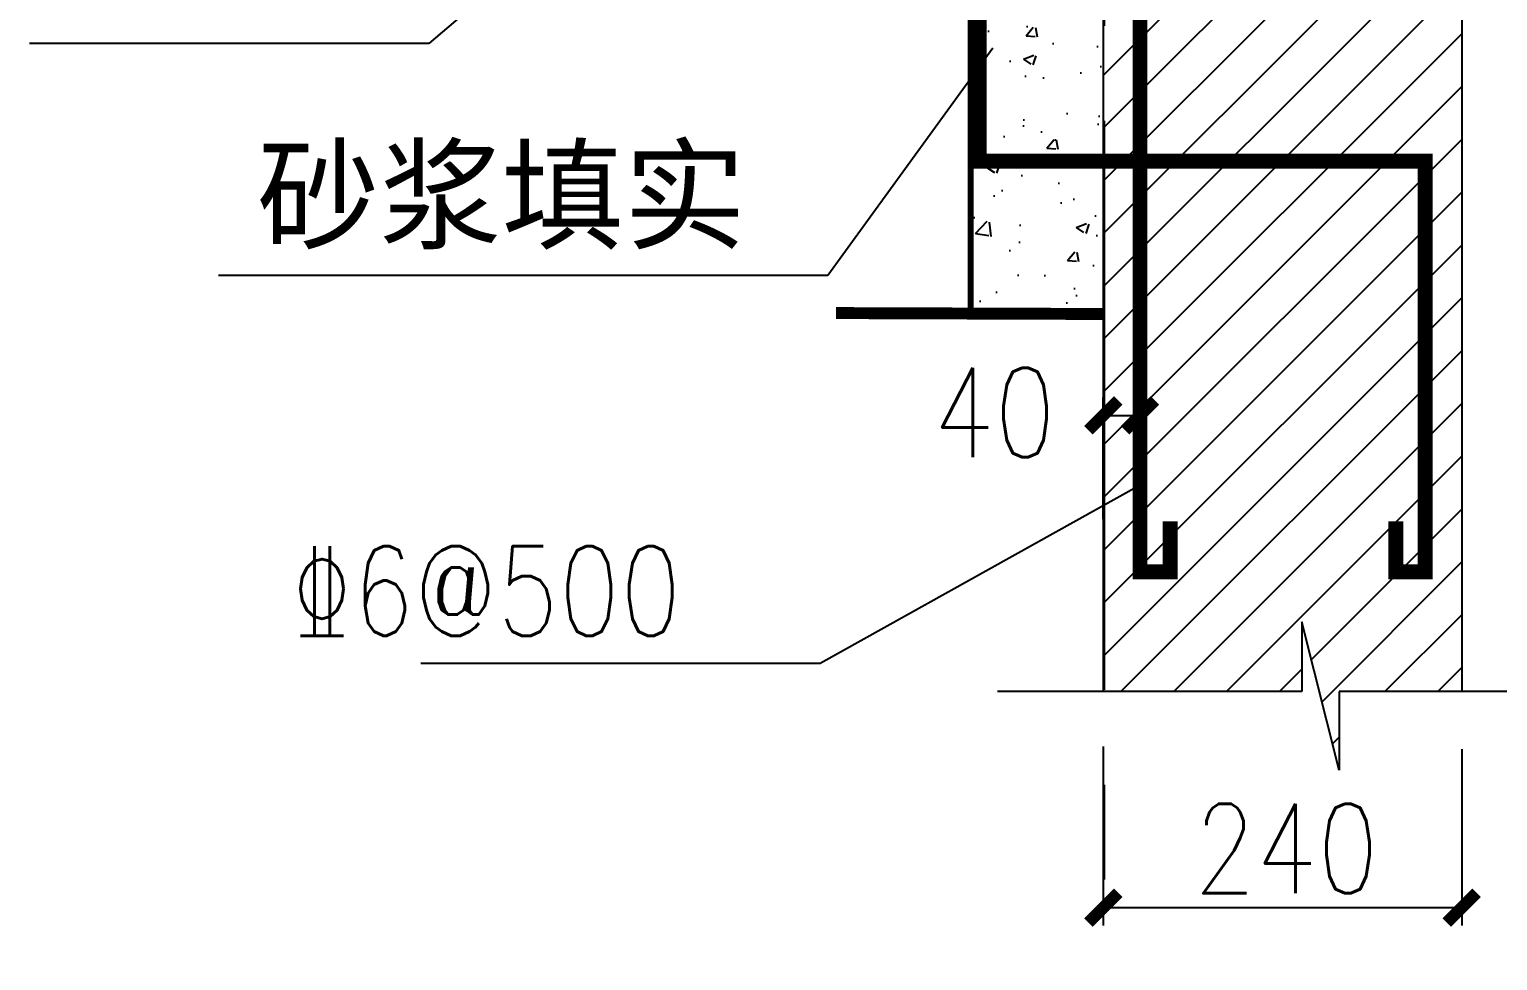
# Model space of a CAD drawing. Header units: millimetres. Extents: x 4533265 to 4958735, y 18976699 to 19555898.
# Drawn here: x 4565238 to 4573545, y 19345944 to 19351212 of the extents above; entities that cross this region are included whole.
import ezdxf
from ezdxf.enums import TextEntityAlignment as Align

# ---------------------------------------------------------------- set-up
doc = ezdxf.new("R2010")
doc.units = ezdxf.units.MM
doc.header["$LTSCALE"] = 1000
doc.header["$MEASUREMENT"] = 0
doc.linetypes.add('CENTER2', pattern=[28.574999999999996, 19.05, -3.174999999999999, 3.174999999999999, -3.174999999999999])
doc.layers.get('Defpoints').update_dxf_attribs({"color": 1})
doc.layers.add('PUB_TEXT', color=7, linetype='Continuous')
doc.styles.add('-宋体', font='', dxfattribs={"width": 0.8})
doc.styles.add('_HZTXT', font='txt.shx', dxfattribs={"width": 0.8, "bigfont": 'hztxt.shx'})
doc.styles.add('Z3', font='txt.shx', dxfattribs={"width": 0.8, "height": 300, "bigfont": 'hztxt.shx'})
doc.styles.get('-宋体').set_extended_font_data('SimSun')
doc.dimstyles.new('ISO-25_WS', dxfattribs={"dimtxt": 3, "dimasz": 100, "dimexe": 60, "dimexo": 0, "dimgap": 10, "dimtad": 1, "dimdec": 0, "dimdsep": 46, "dimtxsty": 'Z3', "dimblk1": 'ARCHTICK', "dimblk2": 'ARCHTICK', "dimsah": 1, "dimcen": 2.5, "dimclrd": 4, "dimclre": 4, "dimclrt": 7, "dimadec": 0, "dimazin": 0, "dimtfac": 1, "dimtdec": 4, "dimtmove": 2, "dimatfit": 3, "dimldrblk": 'ARCHTICK', "dimfxl": 0, "dimtolj": 1, "dimtzin": 0, "dimarcsym": 0})

# ---------------------------------------------------------------- blocks, each defined once
blk = doc.blocks.new('_ArchTick')
at = {"color": 0, "linetype": 'ByBlock', "const_width": 0.4}
blk.add_lwpolyline([(-0.5, -0.5), (0.5, 0.5)], dxfattribs=at)
blk = doc.blocks.new('*D337')
at = {"color": 4, "lineweight": -2}
for p, q in [((-237803.3788611279, 649417.3676700033), (-237803.3788611279, 648817.4630645318)), ((-236603.378861127, 649407.7943932575), (-236603.378861127, 648817.4630645318)), ((-237803.3788611279, 648877.4630645318), (-236603.378861127, 648877.4630645318))]:
    blk.add_line(p, q, dxfattribs=at)
at = {"layer": 'Defpoints', "color": 0}
for p in [(-237803.3788611279, 649417.3676700033), (-236603.378861127, 649407.7943932575), (-236603.378861127, 648877.4630645318)]:
    blk.add_point(p, dxfattribs=at)
at = {"color": 4, "lineweight": -2, "xscale": 100, "yscale": 100, "zscale": 100, "rotation": 180}
blk.add_blockref('_ArchTick', (-237803.3788611279, 648877.4630645318), dxfattribs=at)
at = {"color": 4, "lineweight": -2, "xscale": 100, "yscale": 100, "zscale": 100}
blk.add_blockref('_ArchTick', (-236603.378861127, 648877.4630645318), dxfattribs=at)
at = {"color": 7, "insert": (-237190.477122007, 649075.5085817637), "char_height": 300, "attachment_point": 5, "style": 'Z3'}
blk.add_mtext('\\A1;240', dxfattribs=at)
blk = doc.blocks.new('*D346')
at = {"color": 4, "lineweight": -2}
for p, q in [((-237803.3788611279, 650178.3771173842), (-237803.3788611279, 650585.4417892527)), ((-237680.5688915016, 650178.3771173842), (-237680.5688915016, 650585.4417892527)), ((-237803.3788611279, 650525.4417892527), (-237680.5688915016, 650525.4417892527))]:
    blk.add_line(p, q, dxfattribs=at)
at = {"layer": 'Defpoints', "color": 0}
for p in [(-237680.5688915016, 650525.4417892527), (-237803.3788611279, 650178.3771173842), (-237680.5688915016, 650178.3771173842)]:
    blk.add_point(p, dxfattribs=at)
at = {"color": 4, "lineweight": -2, "xscale": 100, "yscale": 100, "zscale": 100, "rotation": 180}
blk.add_blockref('_ArchTick', (-237803.3788611279, 650525.4417892527), dxfattribs=at)
at = {"color": 4, "lineweight": -2, "xscale": 100, "yscale": 100, "zscale": 100}
blk.add_blockref('_ArchTick', (-237680.5688915016, 650525.4417892527), dxfattribs=at)
at = {"color": 7, "insert": (-238167.9656391913, 650534.9539913442), "char_height": 300, "attachment_point": 5, "style": 'Z3'}
blk.add_mtext('\\A1;40', dxfattribs=at)
blk = doc.blocks.new('Z333')
at = {"linetype": 'ByBlock'}
h = blk.add_hatch(dxfattribs=at)
h.set_pattern_fill('混凝土', color=256, scale=50, style=0)
h.set_pattern_definition([(49.99999999999999, (-327064.1075568577, 907538.0440863457), (358.6300913003767, -31.37606749129755), [37.5, -412.5]), (355, (-327064.1075568577, 907538.0440863457), (-69.3756668065, 376.0960668500059), [30, -330]), (100.4514, (-327034.2217168571, 907535.4294163457), (289.2546908570108, 344.7197710304768), [31.87009499999979, -350.5710559999966]), (46.18420000000001, (-327064.1075568577, 907638.0440863457), (533.6205243128222, -82.75950716450905), [56.25, -618.75]), (96.63559999999998, (-327019.6391843581, 907631.1474328458), (467.3313527743517, 487.0589354502209), [47.80514399999959, -525.8564999999935]), (351.1842, (-327064.1075568577, 907638.0440863457), (467.3309725668136, 487.0593004626623), [45, -495]), (21, (-327014.1075568577, 907613.0440863457), (298.4535260592309, -201.3094453326694), [37.5, -412.5]), (326.0000000000001, (-327014.1075568577, 907613.0440863457), (121.6576659607909, 362.5750225234265), [30, -330]), (71.4514, (-326989.2364403573, 907596.2682833457), (420.111314290745, 161.2652483549762), [31.870095, -350.571056]), (37.50000000000001, (-327064.1075568577, 907538.0440863457), (6.079927658645334, 166.4469269156558), [0, -326, 0, -335, 0, -331.25]), (7.499999999999999, (-327064.1075568577, 907538.0440863457), (131.5347687210743, 197.2058559411801), [0, -191, 0, -318.5, 0, -126.25]), (327.5, (-327175.6075568577, 907538.0440863457), (266.9112180862045, -11.2774358671899), [0, -125, 0, -390, 0, -517.5]), (317.5, (-327225.6075568577, 907538.0440863457), (291.5930846711931, 50.05249116615882), [0, -162.5, 0, -259, 0, -367.5])])
h.paths.add_polyline_path([(-238247.9665401313, 651922.6989355367), (-237803.378861127, 651922.6989355367), (-237803.378861127, 652555.4856038641), (-238247.9665401313, 652555.4856038641)])
h.paths.add_polyline_path([(-238247.9665401313, 651376.6551470889), (-237803.3788611279, 651376.6551470887), (-237803.3788611279, 651922.6989355369), (-238247.9665401313, 651922.6989355367)])
h.paths.add_polyline_path([(-238247.9665401313, 650866.217608392), (-237803.3788611279, 650864.7121378272), (-237803.3788611279, 651376.6551470887), (-238247.9665401313, 651376.6551470889)])
at = {"color": 1, "linetype": 'CENTER2', "ltscale": 0.1}
blk.add_line((-237800.6727006292, 654368.8720754765), (-237800.6727006292, 648493.1691410963), dxfattribs=at)
at = {"color": 2}
for p, q in [((-237803.378861127, 653758.5148722897), (-237803.3788611279, 649600.8075676225)), ((-236603.378861127, 653758.5148722897), (-236603.378861127, 649600.8075676225))]:
    blk.add_line(p, q, dxfattribs=at)
for p, q in [((-238991.5615729546, 652678.9150982634), (-240061.8999053161, 651770.6147050043)), ((-237803.378861127, 650779.2399104617), (-236603.3788611279, 651979.2399104617)), ((-237803.378861127, 650956.0166057583), (-236836.6965313485, 651922.6989355367)), ((-237803.378861127, 651132.793301055), (-237013.4732266456, 651922.6989355367)), ((-237803.378861127, 651309.5699963516), (-237190.2499219427, 651922.6989355367)), ((-237803.378861127, 651486.3466916482), (-237367.0266172388, 651922.6989355367)), ((-237803.378861127, 651663.1233869449), (-237543.803312535, 651922.6989355367)), ((-237803.378861127, 650602.4632151651), (-236603.378861127, 651802.4632151651)), ((-240061.8999053161, 651770.6147050043), (-241398.8269462293, 651770.6147050043)), ((-238173.5583248693, 651754.1949231762), (-238726.1129920451, 650994.0166222155)), ((-237803.3788611279, 650425.6865198684), (-236603.378861127, 651625.6865198684)), ((-237803.3788611279, 650248.9098245718), (-236603.378861127, 651448.9098245718)), ((-237803.3788611279, 650072.1331292752), (-236603.378861127, 651272.1331292752)), ((-237803.3788611279, 649895.3564339785), (-236603.378861127, 651095.3564339785)), ((-238726.1129920451, 650994.0166222155), (-240765.8915790958, 650994.0166222155)), ((-237803.3788611279, 649718.5797386819), (-236603.378861127, 650918.5797386819)), ((-237964.8317088499, 650867.7414062528), (-238510.8754972979, 650867.7414062528)), ((-238510.8754972979, 650867.7414062528), (-237964.8317088499, 650867.7414062528)), ((-237744.3743368905, 649600.8075676225), (-236603.378861127, 650741.8030433853)), ((-237567.5976415934, 649600.8075676225), (-236603.378861127, 650565.0263480886)), ((-237390.8209462972, 649600.8075676225), (-236603.378861127, 650388.249652792)), ((-237680.5688915016, 650291.827153573), (-238750.9072238631, 649695.2230318831)), ((-237106.8443993326, 649708.0074192898), (-236603.378861127, 650211.4729574954)), ((-237071.30235731, 649566.772766016), (-236603.378861127, 650034.6962621987)), ((-237013.645849736, 649337.6610888932), (-237138.7435784801, 649834.76630117)), ((-237138.7435784801, 649834.76630117), (-237138.7435784801, 649600.8075676225)), ((-236860.4908604068, 649600.8075676223), (-236603.378861127, 649857.9195669021)), ((-238750.9072238631, 649695.2230318831), (-240087.8342647763, 649695.2230318831)), ((-237214.0442510001, 649600.8075676225), (-237138.7435784801, 649676.1082401427)), ((-236683.7141651107, 649600.8075676223), (-236603.378861127, 649681.1428716055)), ((-237138.7435784801, 649600.8075676225), (-238157.7002429409, 649600.8075676225)), ((-236134.5411618357, 649600.8075676225), (-237013.645849736, 649600.8075676225)), ((-237013.645849736, 649600.8075676225), (-237013.645849736, 649337.6610888932)), ((-237035.7603152875, 649425.5381127421), (-237013.645849736, 649447.6525782938))]:
    blk.add_line(p, q)
for points, const_width in [([(-236791.2113015312, 653469.1506327363), (-236791.2113015312, 653638.4578255927), (-236726.1888307534, 653638.4578255927), (-236726.1888307534, 651922.6989355367), (-238218.5153718456, 651922.6989355367), (-238218.5153718456, 651376.6551470887), (-236726.1888307534, 651376.6551470887), (-236726.1888307534, 650001.7627630979), (-236824.1740340447, 650001.7627630979), (-236824.1740340447, 650171.0699559543)], 50), ([(-237592.3355046153, 653469.1506327363), (-237592.3355046153, 653638.4578255927), (-237680.5688915016, 653638.4578255927), (-237680.5688915016, 651922.6989355367), (-237680.5688915016, 651922.6989355367), (-237680.5688915016, 651376.6551470887), (-237680.5688915016, 651376.6551470887), (-237680.5688915016, 650001.7627630979), (-237579.9756178246, 650001.7627630979), (-237579.9756178246, 650171.0699559543)], 50), ([(-238247.9665401313, 652558.5148722897), (-238247.9665401313, 650867.7414062528)], 20), ([(-238697.9665401322, 650867.7414062528), (-237803.3788611279, 650864.7121378272)], 40), ([(-238697.9665401322, 650867.7414062528), (-237803.3788611279, 650864.7121378272)], 20)]:
    blk.add_lwpolyline(points, dxfattribs=dict(const_width=const_width))
at = {"color": 7, "style": '_HZTXT', "width": 0.8}
blk.add_text('\x846@500', height=300, dxfattribs=at).set_placement((-240521.8689617235, 649787.3259975405))
at = {"layer": 'PUB_TEXT', "style": '-宋体'}
blk.add_text('砂浆填实', height=300, dxfattribs=at).set_placement((-239817.93528859, 651269.4673573747), align=Align.MIDDLE)
dim = blk.add_linear_dim(base=(-237680.5688915016, 650525.4417892527), p1=(-237803.3788611279, 650178.3771173842), p2=(-237680.5688915016, 650178.3771173842), text='40', dimstyle='ISO-25_WS')
dim.commit()
dim.dimension.update_dxf_attribs({"geometry": '*D346', "text_midpoint": (-238167.9656391913, 650534.9539913442), "dimtype": 128})
dim = blk.add_linear_dim(base=(-236603.378861127, 648877.4630645318), p1=(-237803.3788611279, 649417.3676700033), p2=(-236603.378861127, 649407.7943932575), dimstyle='ISO-25_WS', override={"dimlfac": 0.2})
dim.commit()
dim.dimension.update_dxf_attribs({"geometry": '*D337', "text_midpoint": (-237190.477122007, 649075.5085817637), "dimtype": 128})

msp = doc.modelspace()

# ---------------------------------------------------------------- block references
at = {"xscale": 1.689999997615814, "yscale": 1.690000001341105, "zscale": 1.69}
msp.add_blockref('Z333', (4973202.00724887, 18249640.94618887), dxfattribs=at)

doc.saveas('drawing.dxf')
